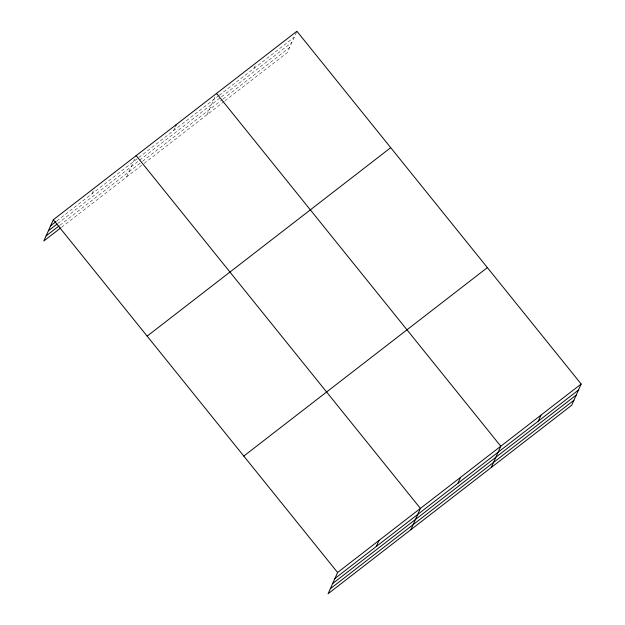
<?xml version="1.0" encoding="UTF-8"?>
<svg xmlns="http://www.w3.org/2000/svg" width="625" height="625" viewBox="0 0 625 625"><rect width="100%" height="100%" fill="white"/><g stroke="black" fill="none" stroke-linecap="round" stroke-linejoin="round"><path stroke-width="0.47" stroke-dasharray="3.12 2.34" d="M92.062 193.695L94.367 188.539M126.648 176.898L135.773 156.5M173.656 130.555L175.578 126.258M207.031 114.703L216.156 94.305M254.039 68.359L255.188 65.781M296.531 32.109L287.406 52.508L225.227 100.617M56.789 220.984L138.016 158.133M138.773 157.547L218.398 95.938M219.156 95.352L294.227 37.258M57.602 223.641L220.695 97.445M221.453 96.859L291.977 42.289M59.891 225.266L141.789 161.891M142.547 161.305L222.172 99.695M222.93 99.109L289.656 47.477M61.469 227.328L143.328 163.992M144.094 163.406L224.469 101.211"/><path stroke-width="0.94" d="M581.164 384.023L337.594 572.492L328.086 593.75L571.656 405.281L581.164 384.023L296.914 31.25L53.344 219.719L43.836 240.977L60.703 227.922M175.578 126.258L176.344 124.547M376.312 546.461L379 540.453M410.898 529.672L420.406 508.414L136.156 155.641M457.906 483.328L460.594 477.312M491.281 467.477L500.789 446.219L216.539 93.445M538.289 421.133L540.977 415.117M50.656 225.734L56.023 221.578M48.406 230.766L56.836 224.234M46.086 235.945L59.117 225.859M147.148 336.133L390.719 147.664M243.789 456.078L487.367 267.609M334.906 578.508L578.477 390.031M332.656 583.539L576.227 395.062M330.336 588.719L573.906 400.25M53.344 219.719L337.594 572.492"/></g></svg>
